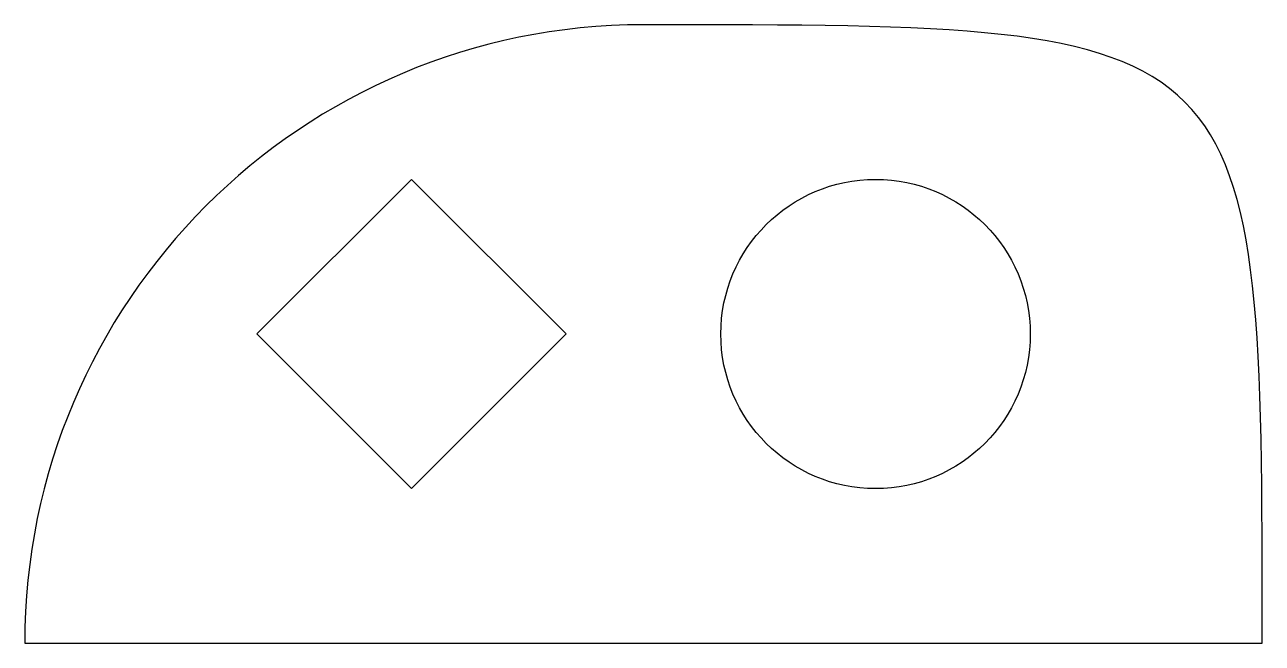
# Model space of a CAD drawing. Header units: millimetres. Extents: x 0 to 16, y 0 to 8.
import ezdxf

# ---------------------------------------------------------------- set-up
doc = ezdxf.new("R2010")
doc.units = ezdxf.units.MM

msp = doc.modelspace()

# ---------------------------------------------------------------- linework, layer by layer
for p, q in [((3, 4), (5, 6)), ((5, 6), (7, 4)), ((5, 2), (3, 4)), ((7, 4), (5, 2)), ((0, 0), (16, 0))]:
    msp.add_line(p, q)
msp.add_circle((11, 4), 2)
msp.add_arc((8, 0), 8, 90, 180)
msp.add_open_spline([(16, 0), (16, 8), (16, 8), (8, 8)], degree=3)

doc.saveas('drawing.dxf')
